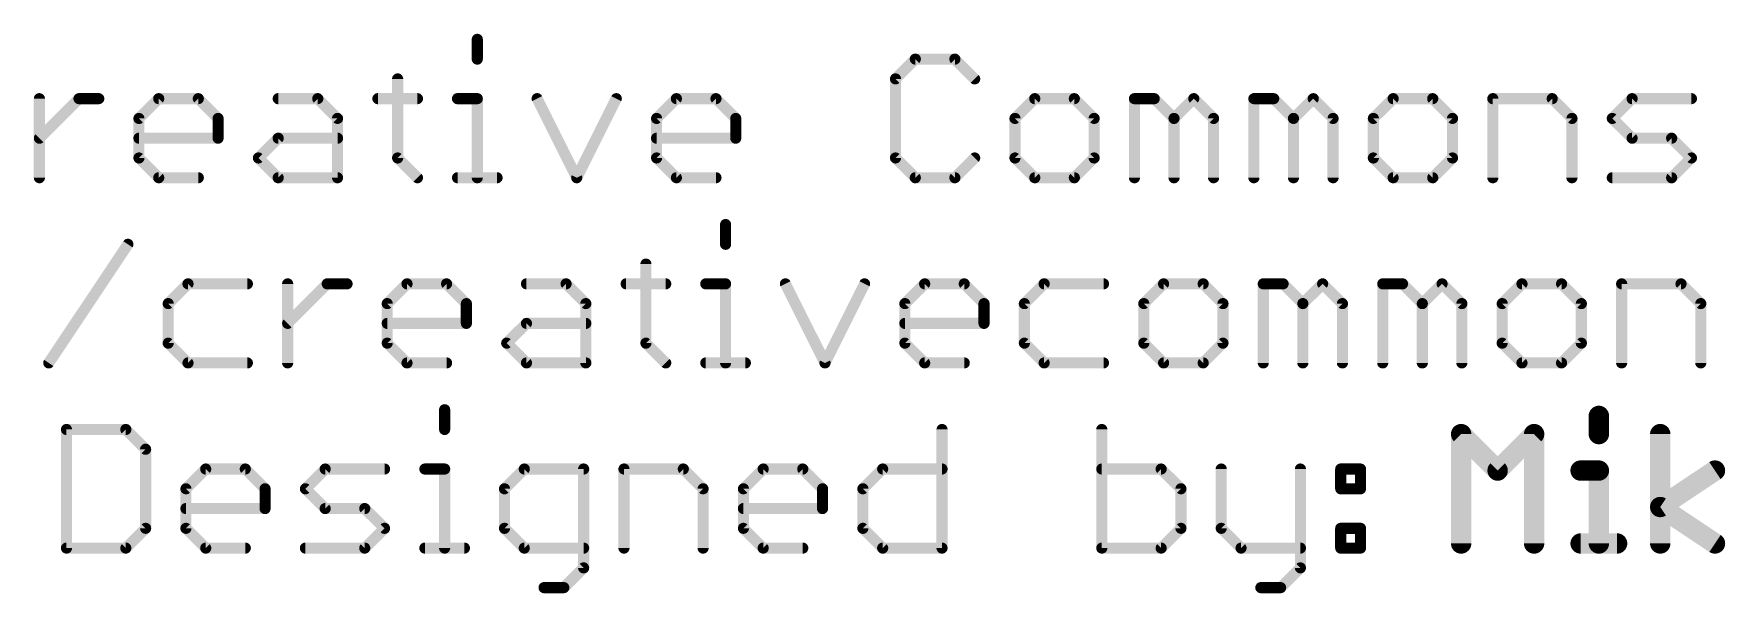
# Model space of a CAD drawing. Extents: x -19 to 88, y -20 to 20.
# Drawn here: x 12.33 to 35.51, y -19.59 to -11.92 of the extents above; entities that cross this region are included whole.
import ezdxf

# ---------------------------------------------------------------- set-up
doc = ezdxf.new("R2010")
doc.units = 0
doc.layers.add('51', color=53, linetype='CONTINUOUS')

msp = doc.modelspace()

# ---------------------------------------------------------------- linework, layer by layer
at = {"layer": '51'}
for points, const_width in [([(18.4062, -11.9956), (18.4062, -12.2668)], 0.1524), ([(24.4091, -12.2668), (24.138, -12.538)], 0.1524), ([(24.9515, -12.2668), (24.4091, -12.2668)], 0.1524), ([(25.2226, -12.538), (24.9515, -12.2668)], 0.1524), ([(17.3148, -12.538), (17.3148, -13.6226)], 0.1524), ([(24.138, -12.538), (24.138, -13.6226)], 0.1524), ([(12.405, -13.8938), (12.405, -12.8091)], 0.1524), ([(12.405, -13.3515), (12.9474, -12.8091)], 0.1524), ([(12.9474, -12.8091), (13.2185, -12.8091)], 0.1524), ([(13.7693, -13.0803), (14.0405, -12.8091)], 0.1524), ([(14.0405, -12.8091), (14.5828, -12.8091)], 0.1524), ([(14.5828, -12.8091), (14.854, -13.0803)], 0.1524), ([(15.6776, -12.8091), (16.22, -12.8091)], 0.1524), ([(16.22, -12.8091), (16.4911, -13.0803)], 0.1524), ([(17.0436, -12.8091), (17.586, -12.8091)], 0.1524), ([(18.1351, -12.8091), (18.4062, -12.8091)], 0.1524), ([(18.4062, -12.8091), (18.4062, -13.8938)], 0.1524), ([(19.2265, -12.8091), (19.7688, -13.8938)], 0.1524), ([(19.7688, -13.8938), (20.3112, -12.8091)], 0.1524), ([(20.8637, -13.0803), (21.1348, -12.8091)], 0.1524), ([(21.1348, -12.8091), (21.6772, -12.8091)], 0.1524), ([(21.6772, -12.8091), (21.9483, -13.0803)], 0.1524), ([(26.0463, -12.8091), (25.7751, -13.0803)], 0.1524), ([(26.5886, -12.8091), (26.0463, -12.8091)], 0.1524), ([(26.8598, -13.0803), (26.5886, -12.8091)], 0.1524), ([(27.4123, -13.8938), (27.4123, -12.8091)], 0.1524), ([(27.4123, -12.8091), (27.6835, -12.8091)], 0.1524), ([(27.6835, -12.8091), (27.9546, -13.0803)], 0.1524), ([(27.9546, -13.0803), (28.2258, -12.8091)], 0.1524), ([(28.2258, -12.8091), (28.497, -13.0803)], 0.1524), ([(29.0495, -13.8938), (29.0495, -12.8091)], 0.1524), ([(29.0495, -12.8091), (29.3206, -12.8091)], 0.1524), ([(29.3206, -12.8091), (29.5918, -13.0803)], 0.1524), ([(29.5918, -13.0803), (29.8629, -12.8091)], 0.1524), ([(29.8629, -12.8091), (30.1341, -13.0803)], 0.1524), ([(30.9578, -12.8091), (30.6866, -13.0803)], 0.1524), ([(31.5001, -12.8091), (30.9578, -12.8091)], 0.1524), ([(31.7713, -13.0803), (31.5001, -12.8091)], 0.1524), ([(32.3238, -13.8938), (32.3238, -12.8091)], 0.1524), ([(32.3238, -12.8091), (33.1373, -12.8091)], 0.1524), ([(33.1373, -12.8091), (33.4084, -13.0803)], 0.1524), ([(33.9609, -13.0803), (34.2321, -12.8091)], 0.1524), ([(34.2321, -12.8091), (35.0456, -12.8091)], 0.1524), ([(13.7693, -13.6226), (13.7693, -13.0803)], 0.1524), ([(14.854, -13.0803), (14.854, -13.3515)], 0.1524), ([(16.4911, -13.0803), (16.4911, -13.8938)], 0.1524), ([(20.8637, -13.6226), (20.8637, -13.0803)], 0.1524), ([(21.9483, -13.0803), (21.9483, -13.3515)], 0.1524), ([(25.7751, -13.0803), (25.7751, -13.6226)], 0.1524), ([(26.8598, -13.6226), (26.8598, -13.0803)], 0.1524), ([(27.9546, -13.0803), (27.9546, -13.8938)], 0.1524), ([(28.497, -13.0803), (28.497, -13.8938)], 0.1524), ([(29.5918, -13.0803), (29.5918, -13.8938)], 0.1524), ([(30.1341, -13.0803), (30.1341, -13.8938)], 0.1524), ([(30.6866, -13.0803), (30.6866, -13.6226)], 0.1524), ([(31.7713, -13.6226), (31.7713, -13.0803)], 0.1524), ([(33.4084, -13.0803), (33.4084, -13.8938)], 0.1524), ([(34.2321, -13.3515), (33.9609, -13.0803)], 0.1524), ([(14.854, -13.3515), (13.7693, -13.3515)], 0.1524), ([(15.4065, -13.6226), (15.6776, -13.3515)], 0.1524), ([(15.6776, -13.3515), (16.4911, -13.3515)], 0.1524), ([(21.9483, -13.3515), (20.8637, -13.3515)], 0.1524), ([(34.7744, -13.3515), (34.2321, -13.3515)], 0.1524), ([(35.0456, -13.6226), (34.7744, -13.3515)], 0.1524), ([(14.0405, -13.8938), (13.7693, -13.6226)], 0.1524), ([(15.6776, -13.8938), (15.4065, -13.6226)], 0.1524), ([(17.3148, -13.6226), (17.586, -13.8938)], 0.1524), ([(21.1348, -13.8938), (20.8637, -13.6226)], 0.1524), ([(24.138, -13.6226), (24.4091, -13.8938)], 0.1524), ([(24.9515, -13.8938), (25.2226, -13.6226)], 0.1524), ([(25.7751, -13.6226), (26.0463, -13.8938)], 0.1524), ([(26.5886, -13.8938), (26.8598, -13.6226)], 0.1524), ([(30.6866, -13.6226), (30.9578, -13.8938)], 0.1524), ([(31.5001, -13.8938), (31.7713, -13.6226)], 0.1524), ([(34.7744, -13.8938), (35.0456, -13.6226)], 0.1524), ([(14.5828, -13.8938), (14.0405, -13.8938)], 0.1524), ([(16.4911, -13.8938), (15.6776, -13.8938)], 0.1524), ([(18.1351, -13.8938), (18.6774, -13.8938)], 0.1524), ([(21.6772, -13.8938), (21.1348, -13.8938)], 0.1524), ([(24.4091, -13.8938), (24.9515, -13.8938)], 0.1524), ([(26.0463, -13.8938), (26.5886, -13.8938)], 0.1524), ([(30.9578, -13.8938), (31.5001, -13.8938)], 0.1524), ([(33.9609, -13.8938), (34.7744, -13.8938)], 0.1524), ([(21.809, -14.5356), (21.809, -14.8068)], 0.1524), ([(12.5334, -16.4338), (13.6181, -14.8068)], 0.1524), ([(20.7175, -15.078), (20.7175, -16.1626)], 0.1524), ([(14.4418, -15.3491), (14.1706, -15.6203)], 0.1524), ([(15.2553, -15.3491), (14.4418, -15.3491)], 0.1524), ([(15.8077, -16.4338), (15.8077, -15.3491)], 0.1524), ([(15.8077, -15.8915), (16.3501, -15.3491)], 0.1524), ([(16.3501, -15.3491), (16.6212, -15.3491)], 0.1524), ([(17.172, -15.6203), (17.4432, -15.3491)], 0.1524), ([(17.4432, -15.3491), (17.9855, -15.3491)], 0.1524), ([(17.9855, -15.3491), (18.2567, -15.6203)], 0.1524), ([(19.0804, -15.3491), (19.6227, -15.3491)], 0.1524), ([(19.6227, -15.3491), (19.8939, -15.6203)], 0.1524), ([(20.4464, -15.3491), (20.9887, -15.3491)], 0.1524), ([(21.5378, -15.3491), (21.809, -15.3491)], 0.1524), ([(21.809, -15.3491), (21.809, -16.4338)], 0.1524), ([(22.6292, -15.3491), (23.1716, -16.4338)], 0.1524), ([(23.1716, -16.4338), (23.7139, -15.3491)], 0.1524), ([(24.2664, -15.6203), (24.5375, -15.3491)], 0.1524), ([(24.5375, -15.3491), (25.0799, -15.3491)], 0.1524), ([(25.0799, -15.3491), (25.351, -15.6203)], 0.1524), ([(26.1747, -15.3491), (25.9035, -15.6203)], 0.1524), ([(26.9882, -15.3491), (26.1747, -15.3491)], 0.1524), ([(27.8119, -15.3491), (27.5407, -15.6203)], 0.1524), ([(28.3542, -15.3491), (27.8119, -15.3491)], 0.1524), ([(28.6254, -15.6203), (28.3542, -15.3491)], 0.1524), ([(29.1779, -16.4338), (29.1779, -15.3491)], 0.1524), ([(29.1779, -15.3491), (29.449, -15.3491)], 0.1524), ([(29.449, -15.3491), (29.7202, -15.6203)], 0.1524), ([(29.7202, -15.6203), (29.9914, -15.3491)], 0.1524), ([(29.9914, -15.3491), (30.2625, -15.6203)], 0.1524), ([(30.815, -16.4338), (30.815, -15.3491)], 0.1524), ([(30.815, -15.3491), (31.0862, -15.3491)], 0.1524), ([(31.0862, -15.3491), (31.3573, -15.6203)], 0.1524), ([(31.3573, -15.6203), (31.6285, -15.3491)], 0.1524), ([(31.6285, -15.3491), (31.8997, -15.6203)], 0.1524), ([(32.7233, -15.3491), (32.4522, -15.6203)], 0.1524), ([(33.2657, -15.3491), (32.7233, -15.3491)], 0.1524), ([(33.5368, -15.6203), (33.2657, -15.3491)], 0.1524), ([(34.0893, -16.4338), (34.0893, -15.3491)], 0.1524), ([(34.0893, -15.3491), (34.9028, -15.3491)], 0.1524), ([(34.9028, -15.3491), (35.174, -15.6203)], 0.1524), ([(14.1706, -15.6203), (14.1706, -16.1626)], 0.1524), ([(17.172, -16.1626), (17.172, -15.6203)], 0.1524), ([(18.2567, -15.6203), (18.2567, -15.8915)], 0.1524), ([(19.8939, -15.6203), (19.8939, -16.4338)], 0.1524), ([(24.2664, -16.1626), (24.2664, -15.6203)], 0.1524), ([(25.351, -15.6203), (25.351, -15.8915)], 0.1524), ([(25.9035, -15.6203), (25.9035, -16.1626)], 0.1524), ([(27.5407, -15.6203), (27.5407, -16.1626)], 0.1524), ([(28.6254, -16.1626), (28.6254, -15.6203)], 0.1524), ([(29.7202, -15.6203), (29.7202, -16.4338)], 0.1524), ([(30.2625, -15.6203), (30.2625, -16.4338)], 0.1524), ([(31.3573, -15.6203), (31.3573, -16.4338)], 0.1524), ([(31.8997, -15.6203), (31.8997, -16.4338)], 0.1524), ([(32.4522, -15.6203), (32.4522, -16.1626)], 0.1524), ([(33.5368, -16.1626), (33.5368, -15.6203)], 0.1524), ([(35.174, -15.6203), (35.174, -16.4338)], 0.1524), ([(18.2567, -15.8915), (17.172, -15.8915)], 0.1524), ([(18.8092, -16.1626), (19.0804, -15.8915)], 0.1524), ([(19.0804, -15.8915), (19.8939, -15.8915)], 0.1524), ([(25.351, -15.8915), (24.2664, -15.8915)], 0.1524), ([(14.1706, -16.1626), (14.4418, -16.4338)], 0.1524), ([(17.4432, -16.4338), (17.172, -16.1626)], 0.1524), ([(19.0804, -16.4338), (18.8092, -16.1626)], 0.1524), ([(20.7175, -16.1626), (20.9887, -16.4338)], 0.1524), ([(24.5375, -16.4338), (24.2664, -16.1626)], 0.1524), ([(25.9035, -16.1626), (26.1747, -16.4338)], 0.1524), ([(27.5407, -16.1626), (27.8119, -16.4338)], 0.1524), ([(28.3542, -16.4338), (28.6254, -16.1626)], 0.1524), ([(32.4522, -16.1626), (32.7233, -16.4338)], 0.1524), ([(33.2657, -16.4338), (33.5368, -16.1626)], 0.1524), ([(14.4418, -16.4338), (15.2553, -16.4338)], 0.1524), ([(17.9855, -16.4338), (17.4432, -16.4338)], 0.1524), ([(19.8939, -16.4338), (19.0804, -16.4338)], 0.1524), ([(21.5378, -16.4338), (22.0801, -16.4338)], 0.1524), ([(25.0799, -16.4338), (24.5375, -16.4338)], 0.1524), ([(26.1747, -16.4338), (26.9882, -16.4338)], 0.1524), ([(27.8119, -16.4338), (28.3542, -16.4338)], 0.1524), ([(32.7233, -16.4338), (33.2657, -16.4338)], 0.1524), ([(17.9588, -17.0756), (17.9588, -17.3468)], 0.1524), ([(33.7768, -17.1604), (33.7768, -17.4104)], 0.2794), ([(12.7762, -17.3468), (12.7762, -18.9738)], 0.1524), ([(13.5897, -17.3468), (12.7762, -17.3468)], 0.1524), ([(13.8609, -17.618), (13.5897, -17.3468)], 0.1524), ([(24.7752, -17.3468), (24.7752, -18.9738)], 0.1524), ([(26.9649, -17.3468), (26.9649, -18.9738)], 0.1524), ([(31.8897, -18.9103), (31.8897, -17.4104)], 0.2794), ([(31.8897, -17.4104), (32.3897, -17.9104)], 0.2794), ([(32.3897, -17.9104), (32.8896, -17.4104)], 0.2794), ([(32.8896, -17.4104), (32.8896, -18.9103)], 0.2794), ([(34.6183, -18.9103), (34.6183, -17.4104)], 0.2794), ([(13.8609, -18.7026), (13.8609, -17.618)], 0.1524), ([(14.4134, -18.1603), (14.6845, -17.8891)], 0.1524), ([(14.6845, -17.8891), (15.2269, -17.8891)], 0.1524), ([(15.2269, -17.8891), (15.498, -18.1603)], 0.1524), ([(16.0505, -18.1603), (16.3217, -17.8891)], 0.1524), ([(16.3217, -17.8891), (17.1352, -17.8891)], 0.1524), ([(17.6877, -17.8891), (17.9588, -17.8891)], 0.1524), ([(17.9588, -17.8891), (17.9588, -18.9738)], 0.1524), ([(19.0503, -17.8891), (18.7791, -18.1603)], 0.1524), ([(19.8638, -17.8891), (19.0503, -17.8891)], 0.1524), ([(19.8638, -19.245), (19.8638, -17.8891)], 0.1524), ([(20.4163, -18.9738), (20.4163, -17.8891)], 0.1524), ([(20.4163, -17.8891), (21.2298, -17.8891)], 0.1524), ([(21.2298, -17.8891), (21.5009, -18.1603)], 0.1524), ([(22.0534, -18.1603), (22.3246, -17.8891)], 0.1524), ([(22.3246, -17.8891), (22.8669, -17.8891)], 0.1524), ([(22.8669, -17.8891), (23.1381, -18.1603)], 0.1524), ([(23.6906, -18.1603), (23.9617, -17.8891)], 0.1524), ([(23.9617, -17.8891), (24.7752, -17.8891)], 0.1524), ([(27.7784, -17.8891), (26.9649, -17.8891)], 0.1524), ([(28.0495, -18.1603), (27.7784, -17.8891)], 0.1524), ([(28.602, -17.8891), (28.602, -18.7026)], 0.1524), ([(29.6867, -17.8891), (29.6867, -19.245)], 0.1524), ([(30.2392, -17.8891), (30.5104, -17.8891)], 0.1524), ([(30.2392, -18.1603), (30.2392, -17.8891)], 0.1524), ([(30.5104, -17.8891), (30.5104, -18.1603)], 0.1524), ([(33.5269, -17.9104), (33.7768, -17.9104)], 0.2794), ([(33.7768, -17.9104), (33.7768, -18.9103)], 0.2794), ([(34.6183, -18.4103), (35.3682, -17.9104)], 0.2794), ([(14.4134, -18.7026), (14.4134, -18.1603)], 0.1524), ([(15.498, -18.1603), (15.498, -18.4315)], 0.1524), ([(16.3217, -18.4315), (16.0505, -18.1603)], 0.1524), ([(18.7791, -18.1603), (18.7791, -18.7026)], 0.1524), ([(21.5009, -18.1603), (21.5009, -18.9738)], 0.1524), ([(22.0534, -18.7026), (22.0534, -18.1603)], 0.1524), ([(23.1381, -18.1603), (23.1381, -18.4315)], 0.1524), ([(23.6906, -18.7026), (23.6906, -18.1603)], 0.1524), ([(28.0495, -18.7026), (28.0495, -18.1603)], 0.1524), ([(30.5104, -18.1603), (30.2392, -18.1603)], 0.1524), ([(35.3682, -18.9103), (34.6183, -18.4103)], 0.2794), ([(15.498, -18.4315), (14.4134, -18.4315)], 0.1524), ([(16.864, -18.4315), (16.3217, -18.4315)], 0.1524), ([(17.1352, -18.7026), (16.864, -18.4315)], 0.1524), ([(23.1381, -18.4315), (22.0534, -18.4315)], 0.1524), ([(13.5897, -18.9738), (13.8609, -18.7026)], 0.1524), ([(14.6845, -18.9738), (14.4134, -18.7026)], 0.1524), ([(16.864, -18.9738), (17.1352, -18.7026)], 0.1524), ([(18.7791, -18.7026), (19.0503, -18.9738)], 0.1524), ([(22.3246, -18.9738), (22.0534, -18.7026)], 0.1524), ([(23.9617, -18.9738), (23.6906, -18.7026)], 0.1524), ([(27.7784, -18.9738), (28.0495, -18.7026)], 0.1524), ([(28.602, -18.7026), (28.8732, -18.9738)], 0.1524), ([(30.2392, -18.7026), (30.5104, -18.7026)], 0.1524), ([(30.2392, -18.9738), (30.2392, -18.7026)], 0.1524), ([(30.5104, -18.7026), (30.5104, -18.9738)], 0.1524), ([(33.5269, -18.9103), (34.0268, -18.9103)], 0.2794), ([(12.7762, -18.9738), (13.5897, -18.9738)], 0.1524), ([(15.2269, -18.9738), (14.6845, -18.9738)], 0.1524), ([(16.0505, -18.9738), (16.864, -18.9738)], 0.1524), ([(17.6877, -18.9738), (18.23, -18.9738)], 0.1524), ([(19.0503, -18.9738), (19.8638, -18.9738)], 0.1524), ([(22.8669, -18.9738), (22.3246, -18.9738)], 0.1524), ([(24.7752, -18.9738), (23.9617, -18.9738)], 0.1524), ([(26.9649, -18.9738), (27.7784, -18.9738)], 0.1524), ([(28.8732, -18.9738), (29.6867, -18.9738)], 0.1524), ([(30.5104, -18.9738), (30.2392, -18.9738)], 0.1524), ([(19.5926, -19.5161), (19.8638, -19.245)], 0.1524), ([(29.6867, -19.245), (29.4155, -19.5161)], 0.1524), ([(19.3214, -19.5161), (19.5926, -19.5161)], 0.1524), ([(29.4155, -19.5161), (29.1444, -19.5161)], 0.1524)]:
    msp.add_lwpolyline(points, dxfattribs=dict(at, const_width=const_width))
for points, const_width in [([(18.4443, -11.9956, 1), (18.3681, -11.9956)], 0.0762), ([(18.3681, -12.2668, 1), (18.4443, -12.2668)], 0.0762), ([(24.4091, -12.2287, 1), (24.4091, -12.3049)], 0.0762), ([(24.4361, -12.2938, 1), (24.3822, -12.2399)], 0.0762), ([(24.9784, -12.2399, 1), (24.9245, -12.2938)], 0.0762), ([(24.9515, -12.3049, 1), (24.9515, -12.2287)], 0.0762), ([(17.3529, -12.538, 1), (17.2767, -12.538)], 0.0762), ([(24.111, -12.511, 1), (24.1649, -12.5649)], 0.0762), ([(24.1761, -12.538, 1), (24.0999, -12.538)], 0.0762), ([(25.1957, -12.5649, 1), (25.2496, -12.511)], 0.0762), ([(12.4431, -12.8091, 1), (12.3669, -12.8091)], 0.0762), ([(12.9474, -12.771, 1), (12.9474, -12.8472)], 0.0762), ([(12.9743, -12.8361, 1), (12.9204, -12.7822)], 0.0762), ([(13.2185, -12.8472, 1), (13.2185, -12.771)], 0.0762), ([(14.0405, -12.771, 1), (14.0405, -12.8472)], 0.0762), ([(14.0674, -12.8361, 1), (14.0135, -12.7822)], 0.0762), ([(14.6098, -12.7822, 1), (14.5559, -12.8361)], 0.0762), ([(14.5828, -12.8472, 1), (14.5828, -12.771)], 0.0762), ([(15.6776, -12.771, 1), (15.6776, -12.8472)], 0.0762), ([(16.2469, -12.7822, 1), (16.193, -12.8361)], 0.0762), ([(16.22, -12.8472, 1), (16.22, -12.771)], 0.0762), ([(17.0436, -12.771, 1), (17.0436, -12.8472)], 0.0762), ([(17.586, -12.8472, 1), (17.586, -12.771)], 0.0762), ([(18.1351, -12.771, 1), (18.1351, -12.8472)], 0.0762), ([(18.4443, -12.8091, 1), (18.3681, -12.8091)], 0.0762), ([(18.4062, -12.8472, 1), (18.4062, -12.771)], 0.0762), ([(19.2606, -12.7921, 1), (19.1924, -12.8262)], 0.0762), ([(20.3452, -12.8262, 1), (20.2771, -12.7921)], 0.0762), ([(21.1348, -12.771, 1), (21.1348, -12.8472)], 0.0762), ([(21.1618, -12.8361, 1), (21.1079, -12.7822)], 0.0762), ([(21.7041, -12.7822, 1), (21.6502, -12.8361)], 0.0762), ([(21.6772, -12.8472, 1), (21.6772, -12.771)], 0.0762), ([(26.0463, -12.771, 1), (26.0463, -12.8472)], 0.0762), ([(26.0732, -12.8361, 1), (26.0194, -12.7822)], 0.0762), ([(26.6156, -12.7822, 1), (26.5617, -12.8361)], 0.0762), ([(26.5886, -12.8472, 1), (26.5886, -12.771)], 0.0762), ([(27.4504, -12.8091, 1), (27.3742, -12.8091)], 0.0762), ([(27.4123, -12.771, 1), (27.4123, -12.8472)], 0.0762), ([(27.7104, -12.7822, 1), (27.6565, -12.8361)], 0.0762), ([(27.6835, -12.8472, 1), (27.6835, -12.771)], 0.0762), ([(28.2527, -12.7822, 1), (28.1988, -12.8361)], 0.0762), ([(28.2527, -12.8361, 1), (28.1988, -12.7822)], 0.0762), ([(29.0876, -12.8091, 1), (29.0114, -12.8091)], 0.0762), ([(29.0495, -12.771, 1), (29.0495, -12.8472)], 0.0762), ([(29.3476, -12.7822, 1), (29.2937, -12.8361)], 0.0762), ([(29.3206, -12.8472, 1), (29.3206, -12.771)], 0.0762), ([(29.8899, -12.7822, 1), (29.836, -12.8361)], 0.0762), ([(29.8899, -12.8361, 1), (29.836, -12.7822)], 0.0762), ([(30.9578, -12.771, 1), (30.9578, -12.8472)], 0.0762), ([(30.9847, -12.8361, 1), (30.9308, -12.7822)], 0.0762), ([(31.527, -12.7822, 1), (31.4732, -12.8361)], 0.0762), ([(31.5001, -12.8472, 1), (31.5001, -12.771)], 0.0762), ([(32.3619, -12.8091, 1), (32.2857, -12.8091)], 0.0762), ([(32.3238, -12.771, 1), (32.3238, -12.8472)], 0.0762), ([(33.1642, -12.7822, 1), (33.1103, -12.8361)], 0.0762), ([(33.1373, -12.8472, 1), (33.1373, -12.771)], 0.0762), ([(34.2321, -12.771, 1), (34.2321, -12.8472)], 0.0762), ([(34.259, -12.8361, 1), (34.2051, -12.7822)], 0.0762), ([(35.0456, -12.8472, 1), (35.0456, -12.771)], 0.0762), ([(13.8074, -13.0803, 1), (13.7312, -13.0803)], 0.0762), ([(13.7424, -13.0534, 1), (13.7963, -13.1072)], 0.0762), ([(14.8921, -13.0803, 1), (14.8159, -13.0803)], 0.0762), ([(14.827, -13.1072, 1), (14.8809, -13.0534)], 0.0762), ([(16.5292, -13.0803, 1), (16.453, -13.0803)], 0.0762), ([(16.4642, -13.1072, 1), (16.5181, -13.0534)], 0.0762), ([(20.9018, -13.0803, 1), (20.8256, -13.0803)], 0.0762), ([(20.8367, -13.0534, 1), (20.8906, -13.1072)], 0.0762), ([(21.9864, -13.0803, 1), (21.9102, -13.0803)], 0.0762), ([(21.9214, -13.1072, 1), (21.9753, -13.0534)], 0.0762), ([(25.8132, -13.0803, 1), (25.737, -13.0803)], 0.0762), ([(25.7482, -13.0534, 1), (25.8021, -13.1072)], 0.0762), ([(26.8979, -13.0803, 1), (26.8217, -13.0803)], 0.0762), ([(26.8329, -13.1072, 1), (26.8867, -13.0534)], 0.0762), ([(27.9927, -13.0803, 1), (27.9165, -13.0803)], 0.0762), ([(27.9277, -13.0534, 1), (27.9816, -13.1072)], 0.0762), ([(27.9277, -13.1072, 1), (27.9816, -13.0534)], 0.0762), ([(28.5351, -13.0803, 1), (28.4589, -13.0803)], 0.0762), ([(28.47, -13.1072, 1), (28.5239, -13.0534)], 0.0762), ([(29.6299, -13.0803, 1), (29.5537, -13.0803)], 0.0762), ([(29.5648, -13.0534, 1), (29.6187, -13.1072)], 0.0762), ([(29.5648, -13.1072, 1), (29.6187, -13.0534)], 0.0762), ([(30.1722, -13.0803, 1), (30.096, -13.0803)], 0.0762), ([(30.1072, -13.1072, 1), (30.1611, -13.0534)], 0.0762), ([(30.7247, -13.0803, 1), (30.6485, -13.0803)], 0.0762), ([(30.6597, -13.0534, 1), (30.7135, -13.1072)], 0.0762), ([(31.8094, -13.0803, 1), (31.7332, -13.0803)], 0.0762), ([(31.7443, -13.1072, 1), (31.7982, -13.0534)], 0.0762), ([(33.4465, -13.0803, 1), (33.3703, -13.0803)], 0.0762), ([(33.3815, -13.1072, 1), (33.4354, -13.0534)], 0.0762), ([(33.9879, -13.0534, 1), (33.934, -13.1072)], 0.0762), ([(33.934, -13.0534, 1), (33.9879, -13.1072)], 0.0762), ([(12.3781, -13.3245, 1), (12.432, -13.3784)], 0.0762), ([(13.7693, -13.3134, 1), (13.7693, -13.3896)], 0.0762), ([(14.8159, -13.3515, 1), (14.8921, -13.3515)], 0.0762), ([(14.854, -13.3896, 1), (14.854, -13.3134)], 0.0762), ([(15.6776, -13.3134, 1), (15.6776, -13.3896)], 0.0762), ([(15.7046, -13.3784, 1), (15.6507, -13.3245)], 0.0762), ([(16.4911, -13.3896, 1), (16.4911, -13.3134)], 0.0762), ([(20.8637, -13.3134, 1), (20.8637, -13.3896)], 0.0762), ([(21.9102, -13.3515, 1), (21.9864, -13.3515)], 0.0762), ([(21.9483, -13.3896, 1), (21.9483, -13.3134)], 0.0762), ([(34.2321, -13.3134, 1), (34.2321, -13.3896)], 0.0762), ([(34.2051, -13.3784, 1), (34.259, -13.3245)], 0.0762), ([(34.8014, -13.3245, 1), (34.7475, -13.3784)], 0.0762), ([(34.7744, -13.3896, 1), (34.7744, -13.3134)], 0.0762), ([(13.7963, -13.5957, 1), (13.7424, -13.6496)], 0.0762), ([(13.7312, -13.6226, 1), (13.8074, -13.6226)], 0.0762), ([(15.4334, -13.5957, 1), (15.3795, -13.6496)], 0.0762), ([(15.3795, -13.5957, 1), (15.4334, -13.6496)], 0.0762), ([(17.3417, -13.5957, 1), (17.2879, -13.6496)], 0.0762), ([(17.2767, -13.6226, 1), (17.3529, -13.6226)], 0.0762), ([(20.8906, -13.5957, 1), (20.8367, -13.6496)], 0.0762), ([(20.8256, -13.6226, 1), (20.9018, -13.6226)], 0.0762), ([(24.1649, -13.5957, 1), (24.111, -13.6496)], 0.0762), ([(24.0999, -13.6226, 1), (24.1761, -13.6226)], 0.0762), ([(25.2496, -13.6496, 1), (25.1957, -13.5957)], 0.0762), ([(25.8021, -13.5957, 1), (25.7482, -13.6496)], 0.0762), ([(25.737, -13.6226, 1), (25.8132, -13.6226)], 0.0762), ([(26.8217, -13.6226, 1), (26.8979, -13.6226)], 0.0762), ([(26.8867, -13.6496, 1), (26.8329, -13.5957)], 0.0762), ([(30.7135, -13.5957, 1), (30.6597, -13.6496)], 0.0762), ([(30.6485, -13.6226, 1), (30.7247, -13.6226)], 0.0762), ([(31.7332, -13.6226, 1), (31.8094, -13.6226)], 0.0762), ([(31.7982, -13.6496, 1), (31.7443, -13.5957)], 0.0762), ([(35.0725, -13.6496, 1), (35.0186, -13.5957)], 0.0762), ([(35.0186, -13.6496, 1), (35.0725, -13.5957)], 0.0762), ([(12.3669, -13.8938, 1), (12.4431, -13.8938)], 0.0762), ([(14.0405, -13.8557, 1), (14.0405, -13.9319)], 0.0762), ([(14.0135, -13.9207, 1), (14.0674, -13.8669)], 0.0762), ([(14.5828, -13.9319, 1), (14.5828, -13.8557)], 0.0762), ([(15.6776, -13.8557, 1), (15.6776, -13.9319)], 0.0762), ([(15.6507, -13.9207, 1), (15.7046, -13.8669)], 0.0762), ([(16.453, -13.8938, 1), (16.5292, -13.8938)], 0.0762), ([(16.4911, -13.9319, 1), (16.4911, -13.8557)], 0.0762), ([(17.559, -13.9207, 1), (17.6129, -13.8669)], 0.0762), ([(18.1351, -13.8557, 1), (18.1351, -13.9319)], 0.0762), ([(18.3681, -13.8938, 1), (18.4443, -13.8938)], 0.0762), ([(18.6774, -13.9319, 1), (18.6774, -13.8557)], 0.0762), ([(19.7348, -13.8768, 1), (19.8029, -13.9108)], 0.0762), ([(19.7348, -13.9108, 1), (19.8029, -13.8768)], 0.0762), ([(21.1348, -13.8557, 1), (21.1348, -13.9319)], 0.0762), ([(21.1079, -13.9207, 1), (21.1618, -13.8669)], 0.0762), ([(21.6772, -13.9319, 1), (21.6772, -13.8557)], 0.0762), ([(24.4091, -13.8557, 1), (24.4091, -13.9319)], 0.0762), ([(24.3822, -13.9207, 1), (24.4361, -13.8669)], 0.0762), ([(24.9245, -13.8669, 1), (24.9784, -13.9207)], 0.0762), ([(24.9515, -13.9319, 1), (24.9515, -13.8557)], 0.0762), ([(26.0463, -13.8557, 1), (26.0463, -13.9319)], 0.0762), ([(26.0194, -13.9207, 1), (26.0732, -13.8669)], 0.0762), ([(26.5617, -13.8669, 1), (26.6156, -13.9207)], 0.0762), ([(26.5886, -13.9319, 1), (26.5886, -13.8557)], 0.0762), ([(27.3742, -13.8938, 1), (27.4504, -13.8938)], 0.0762), ([(27.9165, -13.8938, 1), (27.9927, -13.8938)], 0.0762), ([(28.4589, -13.8938, 1), (28.5351, -13.8938)], 0.0762), ([(29.0114, -13.8938, 1), (29.0876, -13.8938)], 0.0762), ([(29.5537, -13.8938, 1), (29.6299, -13.8938)], 0.0762), ([(30.096, -13.8938, 1), (30.1722, -13.8938)], 0.0762), ([(30.9578, -13.8557, 1), (30.9578, -13.9319)], 0.0762), ([(30.9308, -13.9207, 1), (30.9847, -13.8669)], 0.0762), ([(31.4732, -13.8669, 1), (31.527, -13.9207)], 0.0762), ([(31.5001, -13.9319, 1), (31.5001, -13.8557)], 0.0762), ([(32.2857, -13.8938, 1), (32.3619, -13.8938)], 0.0762), ([(33.3703, -13.8938, 1), (33.4465, -13.8938)], 0.0762), ([(33.9609, -13.8557, 1), (33.9609, -13.9319)], 0.0762), ([(34.7475, -13.8669, 1), (34.8014, -13.9207)], 0.0762), ([(34.7744, -13.9319, 1), (34.7744, -13.8557)], 0.0762), ([(21.8471, -14.5356, 1), (21.7709, -14.5356)], 0.0762), ([(13.6498, -14.8279, 1), (13.5864, -14.7857)], 0.0762), ([(21.7709, -14.8068, 1), (21.8471, -14.8068)], 0.0762), ([(20.7556, -15.078, 1), (20.6794, -15.078)], 0.0762), ([(14.4418, -15.311, 1), (14.4418, -15.3872)], 0.0762), ([(14.4687, -15.3761, 1), (14.4148, -15.3222)], 0.0762), ([(15.2553, -15.3872, 1), (15.2553, -15.311)], 0.0762), ([(15.8458, -15.3491, 1), (15.7696, -15.3491)], 0.0762), ([(16.3501, -15.311, 1), (16.3501, -15.3872)], 0.0762), ([(16.377, -15.3761, 1), (16.3231, -15.3222)], 0.0762), ([(16.6212, -15.3872, 1), (16.6212, -15.311)], 0.0762), ([(17.4432, -15.311, 1), (17.4432, -15.3872)], 0.0762), ([(17.4701, -15.3761, 1), (17.4163, -15.3222)], 0.0762), ([(18.0125, -15.3222, 1), (17.9586, -15.3761)], 0.0762), ([(17.9855, -15.3872, 1), (17.9855, -15.311)], 0.0762), ([(19.0804, -15.311, 1), (19.0804, -15.3872)], 0.0762), ([(19.6496, -15.3222, 1), (19.5958, -15.3761)], 0.0762), ([(19.6227, -15.3872, 1), (19.6227, -15.311)], 0.0762), ([(20.4464, -15.311, 1), (20.4464, -15.3872)], 0.0762), ([(20.9887, -15.3872, 1), (20.9887, -15.311)], 0.0762), ([(21.5378, -15.311, 1), (21.5378, -15.3872)], 0.0762), ([(21.8471, -15.3491, 1), (21.7709, -15.3491)], 0.0762), ([(21.809, -15.3872, 1), (21.809, -15.311)], 0.0762), ([(22.6633, -15.3321, 1), (22.5952, -15.3662)], 0.0762), ([(23.748, -15.3662, 1), (23.6798, -15.3321)], 0.0762), ([(24.5375, -15.311, 1), (24.5375, -15.3872)], 0.0762), ([(24.5645, -15.3761, 1), (24.5106, -15.3222)], 0.0762), ([(25.1068, -15.3222, 1), (25.0529, -15.3761)], 0.0762), ([(25.0799, -15.3872, 1), (25.0799, -15.311)], 0.0762), ([(26.1747, -15.311, 1), (26.1747, -15.3872)], 0.0762), ([(26.2016, -15.3761, 1), (26.1478, -15.3222)], 0.0762), ([(26.9882, -15.3872, 1), (26.9882, -15.311)], 0.0762), ([(27.8119, -15.311, 1), (27.8119, -15.3872)], 0.0762), ([(27.8388, -15.3761, 1), (27.7849, -15.3222)], 0.0762), ([(28.3811, -15.3222, 1), (28.3273, -15.3761)], 0.0762), ([(28.3542, -15.3872, 1), (28.3542, -15.311)], 0.0762), ([(29.216, -15.3491, 1), (29.1398, -15.3491)], 0.0762), ([(29.1779, -15.311, 1), (29.1779, -15.3872)], 0.0762), ([(29.476, -15.3222, 1), (29.4221, -15.3761)], 0.0762), ([(29.449, -15.3872, 1), (29.449, -15.311)], 0.0762), ([(30.0183, -15.3222, 1), (29.9644, -15.3761)], 0.0762), ([(30.0183, -15.3761, 1), (29.9644, -15.3222)], 0.0762), ([(30.8531, -15.3491, 1), (30.7769, -15.3491)], 0.0762), ([(30.815, -15.311, 1), (30.815, -15.3872)], 0.0762), ([(31.1131, -15.3222, 1), (31.0592, -15.3761)], 0.0762), ([(31.0862, -15.3872, 1), (31.0862, -15.311)], 0.0762), ([(31.6554, -15.3222, 1), (31.6016, -15.3761)], 0.0762), ([(31.6554, -15.3761, 1), (31.6016, -15.3222)], 0.0762), ([(32.7233, -15.311, 1), (32.7233, -15.3872)], 0.0762), ([(32.7503, -15.3761, 1), (32.6964, -15.3222)], 0.0762), ([(33.2926, -15.3222, 1), (33.2387, -15.3761)], 0.0762), ([(33.2657, -15.3872, 1), (33.2657, -15.311)], 0.0762), ([(34.1274, -15.3491, 1), (34.0512, -15.3491)], 0.0762), ([(34.0893, -15.311, 1), (34.0893, -15.3872)], 0.0762), ([(34.9298, -15.3222, 1), (34.8759, -15.3761)], 0.0762), ([(34.9028, -15.3872, 1), (34.9028, -15.311)], 0.0762), ([(14.2087, -15.6203, 1), (14.1325, -15.6203)], 0.0762), ([(14.1436, -15.5934, 1), (14.1975, -15.6472)], 0.0762), ([(17.2101, -15.6203, 1), (17.1339, -15.6203)], 0.0762), ([(17.1451, -15.5934, 1), (17.199, -15.6472)], 0.0762), ([(18.2948, -15.6203, 1), (18.2186, -15.6203)], 0.0762), ([(18.2298, -15.6472, 1), (18.2836, -15.5934)], 0.0762), ([(19.932, -15.6203, 1), (19.8558, -15.6203)], 0.0762), ([(19.8669, -15.6472, 1), (19.9208, -15.5934)], 0.0762), ([(24.3045, -15.6203, 1), (24.2283, -15.6203)], 0.0762), ([(24.2394, -15.5934, 1), (24.2933, -15.6472)], 0.0762), ([(25.3891, -15.6203, 1), (25.3129, -15.6203)], 0.0762), ([(25.3241, -15.6472, 1), (25.378, -15.5934)], 0.0762), ([(25.9416, -15.6203, 1), (25.8654, -15.6203)], 0.0762), ([(25.8766, -15.5934, 1), (25.9305, -15.6472)], 0.0762), ([(27.5788, -15.6203, 1), (27.5026, -15.6203)], 0.0762), ([(27.5138, -15.5934, 1), (27.5676, -15.6472)], 0.0762), ([(28.6635, -15.6203, 1), (28.5873, -15.6203)], 0.0762), ([(28.5984, -15.6472, 1), (28.6523, -15.5934)], 0.0762), ([(29.7583, -15.6203, 1), (29.6821, -15.6203)], 0.0762), ([(29.6932, -15.5934, 1), (29.7471, -15.6472)], 0.0762), ([(29.6932, -15.6472, 1), (29.7471, -15.5934)], 0.0762), ([(30.3006, -15.6203, 1), (30.2244, -15.6203)], 0.0762), ([(30.2356, -15.6472, 1), (30.2895, -15.5934)], 0.0762), ([(31.3954, -15.6203, 1), (31.3192, -15.6203)], 0.0762), ([(31.3304, -15.5934, 1), (31.3843, -15.6472)], 0.0762), ([(31.3304, -15.6472, 1), (31.3843, -15.5934)], 0.0762), ([(31.9378, -15.6203, 1), (31.8616, -15.6203)], 0.0762), ([(31.8727, -15.6472, 1), (31.9266, -15.5934)], 0.0762), ([(32.4903, -15.6203, 1), (32.4141, -15.6203)], 0.0762), ([(32.4252, -15.5934, 1), (32.4791, -15.6472)], 0.0762), ([(33.5749, -15.6203, 1), (33.4987, -15.6203)], 0.0762), ([(33.5099, -15.6472, 1), (33.5638, -15.5934)], 0.0762), ([(35.2121, -15.6203, 1), (35.1359, -15.6203)], 0.0762), ([(35.147, -15.6472, 1), (35.2009, -15.5934)], 0.0762), ([(15.7808, -15.8645, 1), (15.8347, -15.9184)], 0.0762), ([(17.172, -15.8534, 1), (17.172, -15.9296)], 0.0762), ([(18.2186, -15.8915, 1), (18.2948, -15.8915)], 0.0762), ([(18.2567, -15.9296, 1), (18.2567, -15.8534)], 0.0762), ([(19.0804, -15.8534, 1), (19.0804, -15.9296)], 0.0762), ([(19.1073, -15.9184, 1), (19.0534, -15.8645)], 0.0762), ([(19.8939, -15.9296, 1), (19.8939, -15.8534)], 0.0762), ([(24.2664, -15.8534, 1), (24.2664, -15.9296)], 0.0762), ([(25.3129, -15.8915, 1), (25.3891, -15.8915)], 0.0762), ([(25.351, -15.9296, 1), (25.351, -15.8534)], 0.0762), ([(14.1975, -16.1357, 1), (14.1436, -16.1896)], 0.0762), ([(14.1325, -16.1626, 1), (14.2087, -16.1626)], 0.0762), ([(17.199, -16.1357, 1), (17.1451, -16.1896)], 0.0762), ([(17.1339, -16.1626, 1), (17.2101, -16.1626)], 0.0762), ([(18.8361, -16.1357, 1), (18.7823, -16.1896)], 0.0762), ([(18.7823, -16.1357, 1), (18.8361, -16.1896)], 0.0762), ([(20.7445, -16.1357, 1), (20.6906, -16.1896)], 0.0762), ([(20.6794, -16.1626, 1), (20.7556, -16.1626)], 0.0762), ([(24.2933, -16.1357, 1), (24.2394, -16.1896)], 0.0762), ([(24.2283, -16.1626, 1), (24.3045, -16.1626)], 0.0762), ([(25.9305, -16.1357, 1), (25.8766, -16.1896)], 0.0762), ([(25.8654, -16.1626, 1), (25.9416, -16.1626)], 0.0762), ([(27.5676, -16.1357, 1), (27.5138, -16.1896)], 0.0762), ([(27.5026, -16.1626, 1), (27.5788, -16.1626)], 0.0762), ([(28.5873, -16.1626, 1), (28.6635, -16.1626)], 0.0762), ([(28.6523, -16.1896, 1), (28.5984, -16.1357)], 0.0762), ([(32.4791, -16.1357, 1), (32.4252, -16.1896)], 0.0762), ([(32.4141, -16.1626, 1), (32.4903, -16.1626)], 0.0762), ([(33.4987, -16.1626, 1), (33.5749, -16.1626)], 0.0762), ([(33.5638, -16.1896, 1), (33.5099, -16.1357)], 0.0762), ([(12.5017, -16.4127, 1), (12.5651, -16.4549)], 0.0762), ([(14.4418, -16.3957, 1), (14.4418, -16.4719)], 0.0762), ([(14.4148, -16.4607, 1), (14.4687, -16.4069)], 0.0762), ([(15.2553, -16.4719, 1), (15.2553, -16.3957)], 0.0762), ([(15.7696, -16.4338, 1), (15.8458, -16.4338)], 0.0762), ([(17.4432, -16.3957, 1), (17.4432, -16.4719)], 0.0762), ([(17.4163, -16.4607, 1), (17.4701, -16.4069)], 0.0762), ([(17.9855, -16.4719, 1), (17.9855, -16.3957)], 0.0762), ([(19.0804, -16.3957, 1), (19.0804, -16.4719)], 0.0762), ([(19.0534, -16.4607, 1), (19.1073, -16.4069)], 0.0762), ([(19.8558, -16.4338, 1), (19.932, -16.4338)], 0.0762), ([(19.8939, -16.4719, 1), (19.8939, -16.3957)], 0.0762), ([(20.9617, -16.4607, 1), (21.0156, -16.4069)], 0.0762), ([(21.5378, -16.3957, 1), (21.5378, -16.4719)], 0.0762), ([(21.7709, -16.4338, 1), (21.8471, -16.4338)], 0.0762), ([(22.0801, -16.4719, 1), (22.0801, -16.3957)], 0.0762), ([(23.1375, -16.4168, 1), (23.2056, -16.4508)], 0.0762), ([(23.1375, -16.4508, 1), (23.2056, -16.4168)], 0.0762), ([(24.5375, -16.3957, 1), (24.5375, -16.4719)], 0.0762), ([(24.5106, -16.4607, 1), (24.5645, -16.4069)], 0.0762), ([(25.0799, -16.4719, 1), (25.0799, -16.3957)], 0.0762), ([(26.1747, -16.3957, 1), (26.1747, -16.4719)], 0.0762), ([(26.1478, -16.4607, 1), (26.2016, -16.4069)], 0.0762), ([(26.9882, -16.4719, 1), (26.9882, -16.3957)], 0.0762), ([(27.8119, -16.3957, 1), (27.8119, -16.4719)], 0.0762), ([(27.7849, -16.4607, 1), (27.8388, -16.4069)], 0.0762), ([(28.3273, -16.4069, 1), (28.3811, -16.4607)], 0.0762), ([(28.3542, -16.4719, 1), (28.3542, -16.3957)], 0.0762), ([(29.1398, -16.4338, 1), (29.216, -16.4338)], 0.0762), ([(29.6821, -16.4338, 1), (29.7583, -16.4338)], 0.0762), ([(30.2244, -16.4338, 1), (30.3006, -16.4338)], 0.0762), ([(30.7769, -16.4338, 1), (30.8531, -16.4338)], 0.0762), ([(31.3192, -16.4338, 1), (31.3954, -16.4338)], 0.0762), ([(31.8616, -16.4338, 1), (31.9378, -16.4338)], 0.0762), ([(32.7233, -16.3957, 1), (32.7233, -16.4719)], 0.0762), ([(32.6964, -16.4607, 1), (32.7503, -16.4069)], 0.0762), ([(33.2387, -16.4069, 1), (33.2926, -16.4607)], 0.0762), ([(33.2657, -16.4719, 1), (33.2657, -16.3957)], 0.0762), ([(34.0512, -16.4338, 1), (34.1274, -16.4338)], 0.0762), ([(35.1359, -16.4338, 1), (35.2121, -16.4338)], 0.0762), ([(17.9969, -17.0756, 1), (17.9207, -17.0756)], 0.0762), ([(33.8467, -17.1604, 1), (33.707, -17.1604)], 0.1397), ([(12.8143, -17.3468, 1), (12.7381, -17.3468)], 0.0762), ([(12.7762, -17.3087, 1), (12.7762, -17.3849)], 0.0762), ([(13.6166, -17.3199, 1), (13.5628, -17.3738)], 0.0762), ([(13.5897, -17.3849, 1), (13.5897, -17.3087)], 0.0762), ([(17.9207, -17.3468, 1), (17.9969, -17.3468)], 0.0762), ([(24.8133, -17.3468, 1), (24.7371, -17.3468)], 0.0762), ([(27.003, -17.3468, 1), (26.9268, -17.3468)], 0.0762), ([(31.9391, -17.361, 1), (31.8403, -17.4598)], 0.1397), ([(31.9596, -17.4104, 1), (31.8199, -17.4104)], 0.1397), ([(32.9595, -17.4104, 1), (32.8198, -17.4104)], 0.1397), ([(32.939, -17.4598, 1), (32.8402, -17.361)], 0.1397), ([(33.707, -17.4104, 1), (33.8467, -17.4104)], 0.1397), ([(34.6881, -17.4104, 1), (34.5484, -17.4104)], 0.1397), ([(13.899, -17.618, 1), (13.8228, -17.618)], 0.0762), ([(13.8339, -17.6449, 1), (13.8878, -17.591)], 0.0762), ([(14.6845, -17.851, 1), (14.6845, -17.9272)], 0.0762), ([(14.7115, -17.9161, 1), (14.6576, -17.8622)], 0.0762), ([(15.2538, -17.8622, 1), (15.1999, -17.9161)], 0.0762), ([(15.2269, -17.9272, 1), (15.2269, -17.851)], 0.0762), ([(16.3217, -17.851, 1), (16.3217, -17.9272)], 0.0762), ([(16.3486, -17.9161, 1), (16.2947, -17.8622)], 0.0762), ([(17.1352, -17.9272, 1), (17.1352, -17.851)], 0.0762), ([(17.6877, -17.851, 1), (17.6877, -17.9272)], 0.0762), ([(17.9969, -17.8891, 1), (17.9207, -17.8891)], 0.0762), ([(17.9588, -17.9272, 1), (17.9588, -17.851)], 0.0762), ([(19.0503, -17.851, 1), (19.0503, -17.9272)], 0.0762), ([(19.0772, -17.9161, 1), (19.0233, -17.8622)], 0.0762), ([(19.9019, -17.8891, 1), (19.8257, -17.8891)], 0.0762), ([(19.8638, -17.9272, 1), (19.8638, -17.851)], 0.0762), ([(20.4544, -17.8891, 1), (20.3782, -17.8891)], 0.0762), ([(20.4163, -17.851, 1), (20.4163, -17.9272)], 0.0762), ([(21.2567, -17.8622, 1), (21.2028, -17.9161)], 0.0762), ([(21.2298, -17.9272, 1), (21.2298, -17.851)], 0.0762), ([(22.3246, -17.851, 1), (22.3246, -17.9272)], 0.0762), ([(22.3515, -17.9161, 1), (22.2976, -17.8622)], 0.0762), ([(22.8939, -17.8622, 1), (22.84, -17.9161)], 0.0762), ([(22.8669, -17.9272, 1), (22.8669, -17.851)], 0.0762), ([(23.9617, -17.851, 1), (23.9617, -17.9272)], 0.0762), ([(23.9887, -17.9161, 1), (23.9348, -17.8622)], 0.0762), ([(24.7752, -17.9272, 1), (24.7752, -17.851)], 0.0762), ([(26.9649, -17.851, 1), (26.9649, -17.9272)], 0.0762), ([(27.8053, -17.8622, 1), (27.7514, -17.9161)], 0.0762), ([(27.7784, -17.9272, 1), (27.7784, -17.851)], 0.0762), ([(28.6401, -17.8891, 1), (28.5639, -17.8891)], 0.0762), ([(29.7248, -17.8891, 1), (29.6486, -17.8891)], 0.0762), ([(30.2392, -17.851, 1), (30.2392, -17.9272)], 0.0762), ([(30.2773, -17.8891, 1), (30.2011, -17.8891)], 0.0762), ([(30.5485, -17.8891, 1), (30.4723, -17.8891)], 0.0762), ([(30.5104, -17.9272, 1), (30.5104, -17.851)], 0.0762), ([(32.3403, -17.861, 1), (32.4391, -17.9598)], 0.1397), ([(32.3403, -17.9598, 1), (32.4391, -17.861)], 0.1397), ([(33.5269, -17.8405, 1), (33.5269, -17.9802)], 0.1397), ([(33.8467, -17.9104, 1), (33.707, -17.9104)], 0.1397), ([(33.7768, -17.9802, 1), (33.7768, -17.8405)], 0.1397), ([(35.407, -17.9685, 1), (35.3295, -17.8523)], 0.1397), ([(14.4515, -18.1603, 1), (14.3753, -18.1603)], 0.0762), ([(14.3864, -18.1334, 1), (14.4403, -18.1872)], 0.0762), ([(15.5361, -18.1603, 1), (15.4599, -18.1603)], 0.0762), ([(15.4711, -18.1872, 1), (15.525, -18.1334)], 0.0762), ([(16.0775, -18.1334, 1), (16.0236, -18.1872)], 0.0762), ([(16.0236, -18.1334, 1), (16.0775, -18.1872)], 0.0762), ([(18.8172, -18.1603, 1), (18.741, -18.1603)], 0.0762), ([(18.7522, -18.1334, 1), (18.806, -18.1872)], 0.0762), ([(21.539, -18.1603, 1), (21.4628, -18.1603)], 0.0762), ([(21.474, -18.1872, 1), (21.5279, -18.1334)], 0.0762), ([(22.0915, -18.1603, 1), (22.0153, -18.1603)], 0.0762), ([(22.0265, -18.1334, 1), (22.0804, -18.1872)], 0.0762), ([(23.1762, -18.1603, 1), (23.1, -18.1603)], 0.0762), ([(23.1111, -18.1872, 1), (23.165, -18.1334)], 0.0762), ([(23.7287, -18.1603, 1), (23.6525, -18.1603)], 0.0762), ([(23.6636, -18.1334, 1), (23.7175, -18.1872)], 0.0762), ([(28.0876, -18.1603, 1), (28.0114, -18.1603)], 0.0762), ([(28.0226, -18.1872, 1), (28.0765, -18.1334)], 0.0762), ([(30.2392, -18.1222, 1), (30.2392, -18.1984)], 0.0762), ([(30.2011, -18.1603, 1), (30.2773, -18.1603)], 0.0762), ([(30.4723, -18.1603, 1), (30.5485, -18.1603)], 0.0762), ([(30.5104, -18.1984, 1), (30.5104, -18.1222)], 0.0762), ([(34.657, -18.3522, 1), (34.5795, -18.4685)], 0.1397), ([(34.5795, -18.3522, 1), (34.657, -18.4685)], 0.1397), ([(14.4134, -18.3934, 1), (14.4134, -18.4696)], 0.0762), ([(15.4599, -18.4315, 1), (15.5361, -18.4315)], 0.0762), ([(15.498, -18.4696, 1), (15.498, -18.3934)], 0.0762), ([(16.3217, -18.3934, 1), (16.3217, -18.4696)], 0.0762), ([(16.2947, -18.4584, 1), (16.3486, -18.4045)], 0.0762), ([(16.8909, -18.4045, 1), (16.8371, -18.4584)], 0.0762), ([(16.864, -18.4696, 1), (16.864, -18.3934)], 0.0762), ([(22.0534, -18.3934, 1), (22.0534, -18.4696)], 0.0762), ([(23.1, -18.4315, 1), (23.1762, -18.4315)], 0.0762), ([(23.1381, -18.4696, 1), (23.1381, -18.3934)], 0.0762), ([(13.8228, -18.7026, 1), (13.899, -18.7026)], 0.0762), ([(13.8878, -18.7296, 1), (13.8339, -18.6757)], 0.0762), ([(14.4403, -18.6757, 1), (14.3864, -18.7296)], 0.0762), ([(14.3753, -18.7026, 1), (14.4515, -18.7026)], 0.0762), ([(17.1621, -18.7296, 1), (17.1082, -18.6757)], 0.0762), ([(17.1082, -18.7296, 1), (17.1621, -18.6757)], 0.0762), ([(18.806, -18.6757, 1), (18.7522, -18.7296)], 0.0762), ([(18.741, -18.7026, 1), (18.8172, -18.7026)], 0.0762), ([(22.0804, -18.6757, 1), (22.0265, -18.7296)], 0.0762), ([(22.0153, -18.7026, 1), (22.0915, -18.7026)], 0.0762), ([(23.7175, -18.6757, 1), (23.6636, -18.7296)], 0.0762), ([(23.6525, -18.7026, 1), (23.7287, -18.7026)], 0.0762), ([(28.0114, -18.7026, 1), (28.0876, -18.7026)], 0.0762), ([(28.0765, -18.7296, 1), (28.0226, -18.6757)], 0.0762), ([(28.629, -18.6757, 1), (28.5751, -18.7296)], 0.0762), ([(28.5639, -18.7026, 1), (28.6401, -18.7026)], 0.0762), ([(30.2392, -18.6645, 1), (30.2392, -18.7407)], 0.0762), ([(30.2773, -18.7026, 1), (30.2011, -18.7026)], 0.0762), ([(30.5485, -18.7026, 1), (30.4723, -18.7026)], 0.0762), ([(30.5104, -18.7407, 1), (30.5104, -18.6645)], 0.0762), ([(33.5269, -18.8405, 1), (33.5269, -18.9801)], 0.1397), ([(34.0268, -18.9801, 1), (34.0268, -18.8405)], 0.1397), ([(12.7762, -18.9357, 1), (12.7762, -19.0119)], 0.0762), ([(12.7381, -18.9738, 1), (12.8143, -18.9738)], 0.0762), ([(13.5628, -18.9469, 1), (13.6166, -19.0007)], 0.0762), ([(13.5897, -19.0119, 1), (13.5897, -18.9357)], 0.0762), ([(14.6845, -18.9357, 1), (14.6845, -19.0119)], 0.0762), ([(14.6576, -19.0007, 1), (14.7115, -18.9469)], 0.0762), ([(15.2269, -19.0119, 1), (15.2269, -18.9357)], 0.0762), ([(16.0505, -18.9357, 1), (16.0505, -19.0119)], 0.0762), ([(16.8371, -18.9469, 1), (16.8909, -19.0007)], 0.0762), ([(16.864, -19.0119, 1), (16.864, -18.9357)], 0.0762), ([(17.6877, -18.9357, 1), (17.6877, -19.0119)], 0.0762), ([(17.9207, -18.9738, 1), (17.9969, -18.9738)], 0.0762), ([(18.23, -19.0119, 1), (18.23, -18.9357)], 0.0762), ([(19.0503, -18.9357, 1), (19.0503, -19.0119)], 0.0762), ([(19.0233, -19.0007, 1), (19.0772, -18.9469)], 0.0762), ([(19.8638, -19.0119, 1), (19.8638, -18.9357)], 0.0762), ([(20.3782, -18.9738, 1), (20.4544, -18.9738)], 0.0762), ([(21.4628, -18.9738, 1), (21.539, -18.9738)], 0.0762), ([(22.3246, -18.9357, 1), (22.3246, -19.0119)], 0.0762), ([(22.2976, -19.0007, 1), (22.3515, -18.9469)], 0.0762), ([(22.8669, -19.0119, 1), (22.8669, -18.9357)], 0.0762), ([(23.9617, -18.9357, 1), (23.9617, -19.0119)], 0.0762), ([(23.9348, -19.0007, 1), (23.9887, -18.9469)], 0.0762), ([(24.7371, -18.9738, 1), (24.8133, -18.9738)], 0.0762), ([(24.7752, -19.0119, 1), (24.7752, -18.9357)], 0.0762), ([(26.9649, -18.9357, 1), (26.9649, -19.0119)], 0.0762), ([(26.9268, -18.9738, 1), (27.003, -18.9738)], 0.0762), ([(27.7514, -18.9469, 1), (27.8053, -19.0007)], 0.0762), ([(27.7784, -19.0119, 1), (27.7784, -18.9357)], 0.0762), ([(28.8732, -18.9357, 1), (28.8732, -19.0119)], 0.0762), ([(28.8463, -19.0007, 1), (28.9001, -18.9469)], 0.0762), ([(29.6867, -19.0119, 1), (29.6867, -18.9357)], 0.0762), ([(30.2392, -18.9357, 1), (30.2392, -19.0119)], 0.0762), ([(30.2011, -18.9738, 1), (30.2773, -18.9738)], 0.0762), ([(30.4723, -18.9738, 1), (30.5485, -18.9738)], 0.0762), ([(30.5104, -19.0119, 1), (30.5104, -18.9357)], 0.0762), ([(31.8199, -18.9103, 1), (31.9596, -18.9103)], 0.1397), ([(32.8198, -18.9103, 1), (32.9595, -18.9103)], 0.1397), ([(33.707, -18.9103, 1), (33.8467, -18.9103)], 0.1397), ([(34.5484, -18.9103, 1), (34.6881, -18.9103)], 0.1397), ([(35.3295, -18.9684, 1), (35.407, -18.8522)], 0.1397), ([(19.8257, -19.245, 1), (19.9019, -19.245)], 0.0762), ([(19.8907, -19.2719, 1), (19.8368, -19.218)], 0.0762), ([(29.6486, -19.245, 1), (29.7248, -19.245)], 0.0762), ([(29.7136, -19.2719, 1), (29.6598, -19.218)], 0.0762), ([(19.3214, -19.478, 1), (19.3214, -19.5542)], 0.0762), ([(19.5657, -19.4892, 1), (19.6195, -19.5431)], 0.0762), ([(19.5926, -19.5542, 1), (19.5926, -19.478)], 0.0762), ([(29.1444, -19.478, 1), (29.1444, -19.5542)], 0.0762), ([(29.3886, -19.4892, 1), (29.4425, -19.5431)], 0.0762), ([(29.4155, -19.5542, 1), (29.4155, -19.478)], 0.0762)]:
    msp.add_lwpolyline(points, format="xyb", dxfattribs=dict(at, const_width=const_width))

doc.saveas('drawing.dxf')
